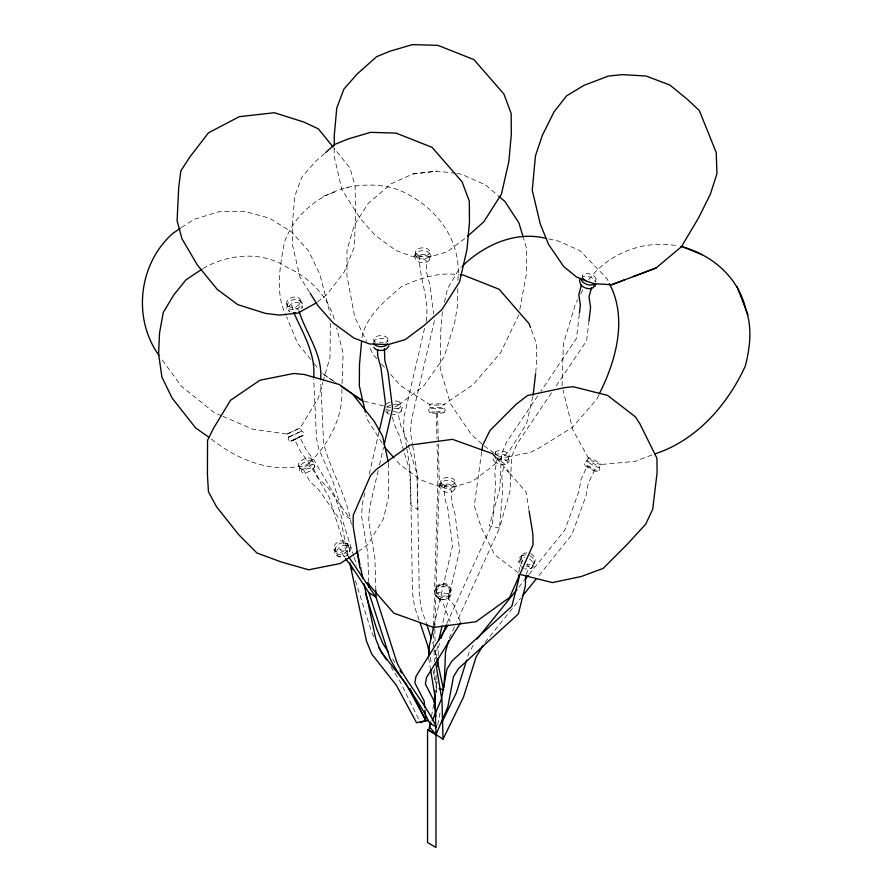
<?xml version="1.0" encoding="UTF-8"?>
<svg xmlns="http://www.w3.org/2000/svg" width="892" height="892" viewBox="0 0 892 892"><rect width="100%" height="100%" fill="white"/><g stroke="black" fill="none" stroke-linecap="round" stroke-linejoin="round"><path stroke-width="0.67" stroke-dasharray="4.46 3.34" d="M388.555 463.271L388.433 497.357L383.471 518.776L367.604 544.834L358.963 551.133M334.21 148.373L334.166 156.323L341.792 189.271L359.889 218.049L374.986 235.165L395.691 250.306L411.491 256.227L430.301 256.796L447.082 251.856L465.736 237.908M433.523 625.682L437.894 479.762L437.08 444.216M434.872 629.261L435.084 641.08M434.883 627.946L439.265 480.721L437.593 413.041L436.221 412.082L436.957 438.741M457.763 288.651L457.618 304.852L454.686 322.703L444.038 357.179L423.577 386.214L397.654 405.626M457.841 280.545C461.777 243.717 440.525 212.296 409.071 194.924C390.696 184.231 368.731 183.284 348.248 187.186C319.715 193.954 293.992 214.403 284.347 242.557C280.066 266.675 274.781 292.42 286.042 315.5M330.397 323.372L329.984 357.413L323.227 380.984M519.111 571.85L519.244 567.992L522.846 559.429M562.049 385.901L563.387 343.732L575.652 303.503L577.559 299.902M341.881 389.124C343.164 417.233 329.159 443.558 309.39 462.837M342.071 383.56L343.119 352.953L336.596 327.866M438.139 655.542L438.451 647.246L439.845 642.273M436.032 691.88L437.08 681.131M435.954 658.497L437.392 646.109M222.822 416.285L252.737 429.208L287.291 434.081L288.774 437.214L288.562 439.868L290.736 441.395L291.874 441.083L303.648 435.251L303.849 432.598L301.674 431.081L300.203 427.937L318.355 398.01L322.859 382.3M442.343 311.754L440.737 331.345L440.213 368.809L450.594 403.92L471.143 434.192L483.051 445.108M535.735 372.31L536.471 364.204L536.326 343.052L531.008 328.825M299.957 466.326L299.623 470.586L301.719 471.846M314.397 467.163A7.158 3.133 -26.4 0 0 306.558 465.869A7.158 3.133 -26.4 0 0 303.347 472.782A7.158 3.133 -26.4 0 0 314.397 467.163L314.731 462.903L312.635 461.643L311.241 458.845M579.265 314.397L576.444 338.481L540.775 391.365M589.01 320.652L586.657 340.711L554.869 387.853M386.136 409.528L385.835 411.357L387.507 413.13M481.647 451.843L474.31 505.786L481.39 527.874L494.592 554.556L518.419 572.92M431.449 716.432L433.735 704.156M437.76 725.062L440.302 711.415M519.813 309.468L526.503 273.376L526.325 247.575L523.604 238.499M495.071 453.995L495.506 451.943M508.273 459.179L508.942 456.102A7.158 2.977 12.2 0 0 500.646 450.783A7.158 2.977 12.2 0 0 497.089 455.176L494.926 453.627M444.461 302.288L447.472 288.763L459.213 268.849L461.253 267.054M532.78 396.639L526.603 423.722L509.009 451.419L490.901 467.519L472.247 481.479L455.466 486.408L436.656 485.839L420.857 479.918L400.151 464.777L394.822 458.744M364.861 492.942L362.364 503.735L361.606 516.245L367.85 553.821L368.641 581.606M369.243 474.053L378.944 432.23M378.197 470.497L369.433 508.273L368.675 520.783L374.93 558.359L375.833 590.314M379.446 465.1L383.515 447.561M424.559 328.301L404.21 415.995L403.452 428.506L406.707 447.806M426.12 321.555C429.922 299.701 419.084 278.148 419.195 256.316L426.276 260.854L426.655 272.829L429.888 284.637L433.601 314.017M434.449 320.685L411.29 420.533L410.532 433.044L412.494 444.584M434.07 625.381L452.534 545.77L447.985 509.722L444.751 497.903L444.361 485.939L451.441 490.477L451.82 502.441L455.054 514.26L459.614 550.308L442.399 624.523M467.843 656.289L469.014 652.498L474.399 643.478M596.068 279.408L595.165 282.151A7.158 3.992 18.2 0 0 590.036 277.033A7.158 3.992 18.2 0 0 582.264 277.256M335.225 548.446L334.734 553.241L336.808 555.85L341.469 557.121A7.158 5.397 -28.7 0 0 349.809 548.491A7.158 5.397 -28.7 0 0 338.447 548.201A7.158 5.397 -28.7 0 0 341.469 557.121M349.798 551.446L350.288 546.651L348.214 544.042L343.554 542.76M361.918 337.778C366.378 315.032 385.4 300.738 401.801 286.299C419.898 278.427 439.087 271.569 459.101 274.87M401.088 411.335L402.225 407.41L400.541 405.626L399.939 402.504M526.202 574.459L529.29 567.122L526.871 564.235M598.632 395.301L596.993 399.014L572.329 427.38L540.084 447.472L530.283 452.512L507.013 457.094M446.881 623.475L492.451 523.604L495.696 484.624L494.759 471.957L497.134 458.945L504.203 463.483L501.828 476.495L502.776 489.162L499.52 528.142L456.849 621.691M449.345 638.126L454.541 626.753M518.821 314.809L500.535 352.864L472.95 384.831L443.502 404.734A7.158 0.658 -0.1 0 1 431.215 404.901A7.158 0.658 -0.1 0 1 435.965 403.842A7.158 0.658 -0.1 0 1 443.502 404.734M520.906 557.522L521.865 555.549M533.784 563.766L534.743 561.804M588.374 457.763L586.78 460.818L584.561 462.234L584.65 464.899M580.725 293.914L583.257 289.131M287.581 304.005L286.633 308.632L290.045 311.944A7.158 5.006 -15.6 0 1 293.602 303.001A7.158 5.006 -15.6 0 1 301.897 308.32L302.845 303.693L299.433 300.381M444.004 412.461L445.309 410.142L443.993 407.856L443.993 404.399M537.675 395.959L506.656 441.953L501.449 454.262L499.821 488.66L489.307 525.912L499.52 528.142L510.034 490.89L511.662 456.492L516.869 444.183L551.769 392.447M415.928 253.54L414.668 255.19L414.445 257.721L415.739 259.449M429.543 259.862A7.158 4.137 0 0 0 421.247 254.543A7.158 4.137 0 0 0 417.411 261.356A7.158 4.137 0 0 0 429.543 259.862L430.803 258.212L431.026 255.681L429.732 253.952L429.732 251.12M441.094 483.152L439.834 484.802L439.611 487.333L440.904 489.061M454.708 489.485A7.158 4.137 0 0 0 446.413 484.166A7.158 4.137 0 0 0 442.577 490.968A7.158 4.137 0 0 0 454.708 489.485L455.968 487.835L456.191 485.304L454.898 483.575L454.898 480.732M518.776 587.237L523.983 580.77M529.19 574.303L564.803 530.127L578.897 491.47L581.138 478.904L587.349 466.003L594.429 470.541L588.218 483.431L585.966 496.008L571.884 534.665L537.14 577.771M485.036 642.43L520.638 598.242M588.642 279.776C609.281 252.581 644.816 239.457 678.243 245.936M507.381 463.294L509.076 461.621L508.407 457.641M324.554 153.502L315.355 161.686L301.953 176.939L294.895 195.894L292.453 222.877L292.308 244.062L299.946 277.011L309.346 291.974M290.736 441.395L296.913 437.727L303.648 435.251M317.407 302.042L326.807 294.628L344.111 272.149L354.169 247.474L355.64 216.778L355.116 185.915L349.998 168.109L333.82 147.882M203.075 268.436C228.307 253.685 262.694 250.763 287.659 267.712C310.193 277.802 328.724 297.036 334.879 321.276M181.433 227.493L194.01 219.432L218.718 211.75L244.564 211.326L269.473 218.183L291.45 231.797L308.71 251.042L319.871 274.379L330.497 315.21M597.127 471.656A7.158 0.825 27.6 0 0 588.832 466.338A7.158 0.825 27.6 0 0 586.713 466.839A7.158 0.825 27.6 0 0 597.127 471.656L599.346 470.24L599.257 467.586L600.851 464.52L635.182 461.365L653.312 454.463M291.338 440.871L302.511 435.552M455.6 173.215L436.578 171.164L412.885 173.951L391.109 183.841L368.307 203.276L354.358 225.13L347.033 249.961L346.932 275.784L354.726 317.006L366.59 341.235M345.672 188.134L348.248 187.186M323.105 196.307L336.496 191.445M522.98 555.448L521.541 555.794L519.077 558.258L518.665 561.715L519.278 563.064M530.439 568.472L531.877 568.126L534.33 565.662L534.754 562.205L534.13 560.856M412.885 173.951L436.578 171.164M300.113 466.26A7.158 3.133 -26.4 0 1 303.325 459.347A7.158 3.133 -26.4 0 1 311.163 460.64A7.158 3.133 -26.4 0 1 300.113 466.26C267.5 472.448 235.365 458.455 210.311 438.24M435.976 411.903A7.158 0.658 -0.1 0 1 443.514 412.806A7.158 0.658 -0.1 0 1 431.226 412.963A7.158 0.658 -0.1 0 1 435.976 411.903L439.644 411.948M548.747 238.945L558.671 241.119L579.889 250.619L607.151 278.761L608.79 282.351M456.96 173.36L462.023 174.486L485.438 184.856L497.747 195.337M363.969 401.222L387.708 406.942A7.158 2.866 -10.9 0 0 390.729 407.298M393.283 411.101L397.843 412.539L400.709 425.573L405.893 437.281L417.322 475.168L419.285 594.529L421.303 608.612L426.733 624.523M221.573 415.739L214.102 412.505L181.266 386.158L161.34 358.629M298.72 310.026L291.639 305.488L293.223 310.55M334.377 381.631L322.079 373.269L336.44 383.114M484.133 445.888L493.856 452.857M376.803 358.729L373.112 354.559L368.953 346.085M381.408 363.936L385.099 368.095M390.64 374.339L400.787 385.79L429.799 404.589L429.799 408.045L428.495 410.365L429.81 412.65M496.9 458.588L505.998 468.991M509.633 473.161L525.99 491.905L528.878 509.555M310.717 359.409L297.616 343.409L286.566 316.772M314.218 363.668L318.578 368.998M382.155 443.068L366.958 418.894L366.043 414.936M392.681 658.92L394.877 662.41M390.886 666.725L399.649 680.685L419.195 720.156M348.003 555.671L346.776 553.542L339.707 549.004L344.613 557.522M588.597 458.365L572.887 430.033L562.986 389.871M347.256 543.83A7.158 5.397 -28.7 0 1 338.915 552.46A7.158 5.397 -28.7 0 1 335.894 543.54A7.158 5.397 -28.7 0 1 347.256 543.83L348.348 545.837A7.158 5.397 -28.7 0 1 340.008 554.467A7.158 5.397 -28.7 0 1 336.998 545.547A7.158 5.397 -28.7 0 1 348.348 545.837M334.121 549.394L335.214 551.39M298.486 465.323L299.879 468.122M373.726 636.821L371.15 630.744L354.548 577.927M460.216 621.423L453.883 605.099L449.077 599.636L448.486 593.604L437.983 592.511L438.563 598.543L443.38 604.007L450.192 621.59M493.008 458.533L493.822 460.685M419.062 619.918L414.468 606.471L412.45 592.377L410.487 473.028L404.176 452.121M432.743 642.396L436.745 658.106M353.778 556.129L334.69 495.394L313.906 460.038L306.335 450.181L299.924 437.325L294.46 439.321L300.872 452.177L308.442 462.034L329.226 497.39L347.49 555.482M354.191 557.455L356.688 565.372M403.786 450.817L399.058 435.129L393.863 423.421L392.435 416.91M300.47 300.091L301.139 302.477M286.778 304.261L287.447 306.658M430.2 657.281L431.639 663.916M433.066 670.55L436.79 687.788M351.325 524.318C346.91 495.64 330.542 470.898 323.618 443.201L320.674 380.739M348.07 554.791L340.878 521.051L318.689 489.753L309.68 481.123L303.447 469.671L312.746 467.542L318.99 478.993L328 487.623L350.177 518.921L343.097 514.383L332.995 481.457L318.845 449.144L316.537 438.663L313.728 378.977M412.706 445.866L416.776 470.619L417.88 509.522L410.811 504.983L409.707 466.081L406.919 449.111M428.617 658.118L430.357 668.376M433.512 633.554L433.802 642.742M435.374 650.279L435.619 658.508M434.036 650.692L434.371 661.663M434.571 668.532L434.772 679.526M436.11 674.988L436.21 692.85M450.337 590.426A7.158 6.512 -0.2 0 1 438.964 594.919A7.158 6.512 -0.2 0 1 440.38 583.725A7.158 6.512 -0.2 0 1 450.337 590.426L450.337 591.875A7.158 6.512 -0.2 0 1 438.964 596.369A7.158 6.512 -0.2 0 1 440.38 585.163A7.158 6.512 -0.2 0 1 450.337 591.875M436.11 588.954L436.121 590.393M440.904 482.449L440.904 485.293M415.739 252.837L415.739 255.669M387.886 338.86L387.886 341.692A7.158 4.137 0 0 0 379.39 338.514A7.158 4.137 0 0 0 373.882 343.409L373.882 340.577M529.558 558.883A7.158 5.553 25.9 0 1 532.513 566.398A7.158 5.553 25.9 0 1 524.786 568.728M523.649 568.271A7.158 5.553 25.9 0 1 519.222 561.547A7.158 5.553 25.9 0 1 524.953 557.389M530.718 553.676A7.158 5.553 25.9 0 1 534.921 561.358A7.158 5.553 25.9 0 1 527.016 564.134M522.98 561.436A7.158 5.553 25.9 0 1 527.183 552.784M529.77 555.649A7.158 5.553 25.9 0 1 533.962 563.331A7.158 5.553 25.9 0 1 526.057 566.108M522.021 563.409A7.158 5.553 25.9 0 1 526.224 554.757M496.833 457.997A7.158 2.977 12.2 0 1 507.648 462.112A7.158 2.977 12.2 0 1 498.227 463.628A7.158 2.977 12.2 0 1 495.885 458.142M508.942 456.102A7.158 2.977 12.2 0 1 497.089 455.176M494.848 455.02A7.158 2.977 12.2 0 1 504.749 454.965A7.158 2.977 12.2 0 1 507.169 459.926A7.158 2.977 12.2 0 1 496.42 458.265M583.167 278.65A7.158 3.992 18.2 0 1 589.155 273.766A7.158 3.992 18.2 0 1 595.142 281.27M394.286 408.569A7.158 2.866 -10.9 0 1 401.389 410.799A7.158 2.866 -10.9 0 1 392.134 414.579M389.113 414.223A7.158 2.866 -10.9 0 1 389.804 410.008M395.323 401.054A7.158 2.866 -10.9 0 1 400.051 403.251A7.158 2.866 -10.9 0 1 394.375 406.819M386.359 404.299A7.158 2.866 -10.9 0 1 390.506 401.857M393.483 404.41A7.158 2.866 -10.9 0 1 400.631 405.86A7.158 2.866 -10.9 0 1 394.978 409.941M390.217 410.398A7.158 2.866 -10.9 0 1 386.704 408.971M386.961 407.421A7.158 2.866 -10.9 0 1 392.279 404.656M375.565 342.483A7.158 4.137 0 0 1 376.089 336.641A7.158 4.137 0 0 1 386.203 336.953A7.158 4.137 0 0 1 385.667 342.784M379.39 342.283A7.158 4.137 0 0 1 383.092 342.394M436.422 587.505L434.805 591.218L435.452 595.165L438.184 598.287L442.265 599.759L446.602 599.168L450.036 596.692L451.653 592.979L451.006 589.021L448.286 585.899L444.194 584.438L439.856 585.029L436.422 587.505M287.882 433.557L287.291 434.081L300.203 427.937L287.882 433.557M289.365 436.69L288.774 437.214L301.674 431.081L289.365 436.69M417.411 254.744A7.158 4.137 0 0 0 429.543 253.25A7.158 4.137 0 0 0 421.247 247.931A7.158 4.137 0 0 0 417.411 254.744M417.411 257.576A7.158 4.137 0 0 0 429.543 256.093A7.158 4.137 0 0 0 421.247 250.775A7.158 4.137 0 0 0 417.411 257.576M590.437 459.703A7.158 0.825 27.6 0 0 600.851 464.52A7.158 0.825 27.6 0 0 592.556 459.202A7.158 0.825 27.6 0 0 590.437 459.703M588.843 462.758A7.158 0.825 27.6 0 0 599.257 467.586A7.158 0.825 27.6 0 0 590.961 462.268A7.158 0.825 27.6 0 0 588.843 462.758M301.507 469.058A7.158 3.133 -26.4 0 0 312.546 463.439A7.158 3.133 -26.4 0 0 304.707 462.145A7.158 3.133 -26.4 0 0 301.507 469.058M442.577 484.356A7.158 4.137 0 0 0 454.708 482.873A7.158 4.137 0 0 0 446.413 477.555A7.158 4.137 0 0 0 442.577 484.356M442.577 487.199A7.158 4.137 0 0 0 454.708 485.705A7.158 4.137 0 0 0 446.413 480.387A7.158 4.137 0 0 0 442.577 487.199M438.964 598.287A7.158 6.512 -0.2 0 0 450.337 593.804A7.158 6.512 -0.2 0 0 440.38 587.092A7.158 6.512 -0.2 0 0 438.964 598.287M431.215 408.358A7.158 0.658 -0.1 0 0 443.502 408.19A7.158 0.658 -0.1 0 0 435.965 407.298A7.158 0.658 -0.1 0 0 431.215 408.358M288.484 306.357A7.158 5.006 -15.6 0 0 300.336 302.745A7.158 5.006 -15.6 0 0 292.041 297.426A7.158 5.006 -15.6 0 0 288.484 306.357M289.153 308.755A7.158 5.006 -15.6 0 0 301.005 305.142A7.158 5.006 -15.6 0 0 292.71 299.823A7.158 5.006 -15.6 0 0 289.153 308.755"/><path stroke-width="1.34" d="M334.232 145.73L334.299 135.138L336.752 108.155L343.81 89.2L357.213 73.947L376.636 56.675L389.771 51.279L412.494 44.6L437.961 45.369L473.931 59.619L503.913 94.039L511.161 113.429L511.306 134.581L508.853 161.608L501.438 194.099L483.843 221.796L467.743 236.112M433.49 629.607L433.512 626.987M519.033 574.426L518.91 578.284L511.885 606.259L452.099 660.827L447.026 669.033L441.406 699.161L432.219 720.613M525.689 575.686L525.355 585.966L518.33 613.952L458.544 668.521L453.482 676.727L447.851 706.854L435.976 734.607L435.976 847.4L427.558 842.539L427.558 729.745L435.976 734.607L434.872 695.693L430.58 669.658M438.039 658.307L437.716 666.502M444.105 686.996L445.532 651.784L448.654 640.612M428.706 656.735L429.375 645.618L433.757 626.73M361.55 341.826L359.465 364.75L359.331 385.935L365.43 412.294M535.613 373.659L533.093 395.29M579.421 313.059L580.369 305.042L578.785 294.616L581.595 284.436M589.01 320.652L590.582 307.272L588.999 296.846L591.463 287.949M481.87 450.493L482.75 445.097L490.02 430.446L516.234 404.176L527.596 395.479L565.205 387.529L573.411 386.771L607.53 395.368L635.394 416.843L639.876 423.756L656.913 458.209L657.114 472.526L652.699 509.365L645.697 524.15L627.243 544.298L603.26 568.338L581.528 576.444L552.404 582.599L520.582 574.582M430.423 721.884L428.896 730.069L443.045 739.145L463.45 697.232L476.094 657.025L482.817 645.763M433.991 702.784L435.263 695.972M379.256 430.881L385.522 403.886L380.962 367.838L377.729 356.031L377.517 349.385M384.14 444.863L392.591 408.425L388.042 372.377L384.809 360.569L384.419 348.594M438.652 640.712L442.086 625.872M440.882 638.549L446.312 624.746M466.661 660.091L456.37 692.705L441.975 722.286M431.148 723.133L429.52 726.913L435.976 734.607M599.179 394.063C615.904 361.171 627.923 318.154 609.336 283.556M580.558 278.46L579.466 280.668L580.146 282.775A7.158 3.992 18.2 0 0 587.059 288.417A7.158 3.992 18.2 0 0 593.972 285.797M594.741 286.455L595.845 284.247M448.007 625.08L415.973 676.426L414.858 682.926L424.179 701.001L424.748 707.546M460.696 622.683L426.476 677.53L425.373 684.03L434.694 702.093L435.932 716.488M388.945 345.951L387.685 347.601A7.158 4.137 0 0 1 380.505 350.456A7.158 4.137 0 0 1 373.882 347.189M477.086 638.973L517.037 589.4M524.853 579.7L528.332 575.385M522.377 596.09L536.27 578.841M325.58 152.599L334.779 144.415L347.925 139.018L370.637 132.339L396.104 133.109L432.074 147.358L462.056 181.778L469.315 201.168L469.46 222.32L467.007 249.347L459.581 281.839L441.986 309.535L423.878 325.647L405.224 339.596L388.444 344.535L369.634 343.966L353.845 338.046L333.129 322.904L318.031 305.789L310.07 293.122M462.279 266.162C483.955 245.044 515.688 230.593 546.138 238.443M633.387 276.587L656.099 267.979L681.399 246.761L698.67 217.715L710.389 194.133L716.956 173.661L716.22 152.499L699.317 110.53L687.275 99.246L669.859 85.03L646.064 76.021L622.282 74.627L608.411 76.076L584.059 85.309L566.632 95.823L553.999 111.913L542.303 135.45L535.445 155.866L532.245 190.241L540.284 224.093L548.602 244.464L563.699 266.541L576.567 277.055L585.698 280.712M316.359 302.867L297.95 313.059L279.475 315.132L265.37 313.371L237.696 304.618L217.113 289.276L197.388 265.047L181.946 238.733L177.095 220.837L178.712 187.298L180.886 170.785L189.929 156.914L208.483 132.819L239.39 116.651L274.357 112.726L304.038 122.115L318.332 128.861L332.961 146.823M357.859 551.892L340.22 563.51L308.665 569.787L281.37 562.005L256.952 553.029L238.621 534.576L216.488 506.701L208.449 491.726L207.423 474.544L207.546 440.369L213.589 428.171L230.593 400.229L259.951 380.215L293.803 373.469L304.161 374.473L339.406 384.541L352.228 393.673L374.328 421.492L382.635 436.355L388.254 461.933M201.927 269.194L185.971 279.843L173.784 294.906L163.269 312.479L159.556 332.839L158.598 353.745L161.898 377.104L172.111 398.055L195.627 427.937L209.174 437.448M180.284 228.229L172.435 233.749C138.628 264.043 132.317 318.455 158.954 355.328M654.616 453.972C696.262 440.603 727.404 405.046 745.277 366.133C750.072 347.635 752.413 327.52 745.79 309.201C738.543 277.434 711.66 254.332 680.841 246.482M583.167 278.65A7.158 3.992 18.2 0 0 589.155 282.028L594.139 283.712L611.711 284.738L624.578 279.865M611.711 284.738L656.099 267.979M420.422 722.62L425.874 720.624L428.506 720.903M460.439 274.903L463.126 274.992L499.096 289.242L529.079 323.662L530.528 327.542M439.076 688.501L443.625 689.929L437.035 659.433M702.294 254.811L683.439 247.039M368.953 592.723L376.034 597.261L397.152 663.258C408.569 685.547 425.93 704.312 436.478 727.236L429.398 722.698C418.85 699.774 401.489 681.009 390.083 658.72L368.953 592.723L351.604 566.453L345.394 558.515M341 386.203L362.643 400.898L354.514 395.323M498.773 196.218L504.928 201.458L518.932 222.933L523.214 237.194M496.008 457.596L492.451 453.671L452.5 439.332L410.008 445.086L376.368 469.382L370.436 475.704L353.232 515.286L353.12 526.057L359.989 568.215M385.054 447.673L393.93 457.73M506.901 470.039L508.719 472.124M367.203 582.654L393.829 613.15L433.668 627.455L476.038 621.713L509.588 597.484L533.037 544.8L532.858 533.996L529.09 510.915M388.433 652.208L382.791 643.333L376.602 628.748L365.397 593.102M378.743 647.547L386.492 659.757M399.995 670.55L401.456 672.88M348.616 556.731L376.034 597.261L375.833 590.314M409.997 688.557L425.874 720.624L416.575 722.754L396.449 685.413L371.83 654.182L366.489 641.147L349.798 562.885M747.942 314.943L737.071 286.655M426.733 624.523L431.449 638.561M419.898 622.371L427.625 645.351L429.632 654.639M350.4 564.725L352.05 570.01M299.11 311.286C306.134 334.021 322.971 354.403 320.607 379.356M294.003 313.092C303.146 333.653 315.868 354.157 313.661 377.595M357.079 551.312L359.955 564.803M360.535 567.502L362.843 578.295M363.992 583.691L375.788 639.018L381.14 652.052L405.76 683.283L425.874 720.624L424.971 710.155M435.697 662.656L441.941 700.231L443.045 739.145M368.675 583L368.797 587.17M434.839 690.519L434.883 698.771M594.239 284.013A7.158 3.992 18.2 0 1 586.468 284.236A7.158 3.992 18.2 0 1 581.339 279.118M387.685 343.833A7.158 4.137 0 0 1 380.505 346.676A7.158 4.137 0 0 1 373.882 343.409M295.564 312.791A7.158 5.006 -15.6 0 1 293.133 312.914"/></g></svg>
